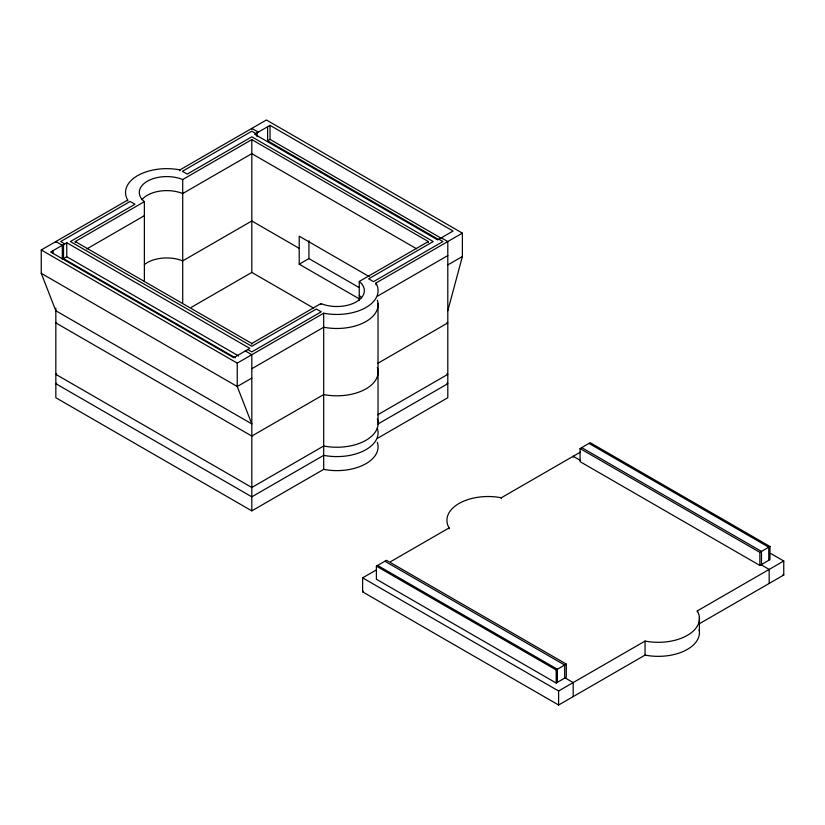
<?xml version="1.0" encoding="UTF-8"?>
<svg xmlns="http://www.w3.org/2000/svg" width="825" height="825" viewBox="0 0 825 825"><rect width="100%" height="100%" fill="white"/><g stroke="black" fill="none" stroke-linecap="round" stroke-linejoin="round"><path stroke-width="1.24" d="M447.8 310.757L462.382 256.513L462.382 233.135L266.392 119.986L179.932 169.898A41.229 23.801 0 0 0 137.62 175.622A41.229 23.801 0 0 0 127.7 200.052L127.7 200.929M41.25 249.965L237.239 363.124L237.239 386.502L251.811 423.906L55.832 310.757L41.25 273.343L41.25 249.965L127.7 200.052M66.763 242.725L50.665 252.017L233.692 357.679L249.789 348.387L66.763 242.725L66.763 256.75L238.631 355.977M270.033 125.359L254.647 134.248L437.673 239.92L453.059 231.031L270.033 125.359L270.033 139.394L441.901 238.621M75.261 242.426L75.261 241.55L144.375 201.651A27.483 15.871 0 0 1 147.345 181.232A27.483 15.871 0 0 1 182.707 179.52L251.811 139.621L428.361 241.55L428.361 242.426M66.763 256.75L62.308 259.318L62.308 245.293L55.832 241.55L55.832 242.426M267.609 126.761L267.609 140.797L270.033 139.394M86.738 248.954L144.375 215.676M56.636 322.441L55.832 322.915L251.811 436.064L323.689 394.567A41.229 23.801 0 0 0 377.334 367.496M56.636 373.88L55.832 374.344L251.811 487.493L323.689 445.995A41.229 23.801 0 0 0 377.334 418.925M56.636 383.223L55.832 383.697L251.811 496.846L323.689 455.348A41.229 23.801 0 0 0 377.334 428.278M191.338 307.323L251.811 272.415L313.603 308.086M369.177 276.581L299.207 236.187L299.207 264.206L308.921 258.586L358.854 287.399M75.261 241.55L251.811 343.478L320.925 303.579A27.483 15.871 0 0 0 356.287 301.868A27.483 15.871 0 0 0 359.257 281.449L428.361 241.55M237.239 363.124L323.689 313.211A41.229 23.801 0 0 0 366.001 307.478A41.229 23.801 0 0 0 375.922 283.047L462.382 233.135M251.811 368.734L323.689 327.236A41.229 23.801 0 0 0 377.334 300.156M377.767 296.01L447.8 255.575M251.811 378.087L237.239 386.502L41.25 273.343M447.8 264.928L462.382 256.513M377.767 363.34L447.8 322.915L446.985 322.441M377.767 414.779L447.8 374.344L446.985 373.88M377.767 424.132L447.8 383.697L446.985 383.223M55.832 308.21L55.832 397.722L251.811 510.871L323.689 469.373A41.229 23.801 0 0 0 377.334 442.303M377.716 438.178L447.8 397.722L447.8 241.55L441.323 237.817M376.396 566.146L386.512 560.299L566.301 664.104L566.301 677.191L556.184 683.038L376.396 579.243L376.396 566.146L556.184 669.952L566.301 664.104M580.068 448.552L590.195 442.705L769.983 546.511L769.983 559.597L759.856 565.445L580.068 461.649L580.068 448.552L759.856 552.358L769.983 546.511M699.146 629.64A41.229 23.801 0 0 1 645.067 655.102L558.607 705.014L362.618 591.865L362.618 577.84L376.293 569.951M390.679 561.639L449.078 527.928A41.229 23.801 0 0 1 458.999 503.498A41.229 23.801 0 0 1 501.311 497.764L580.48 452.059M362.618 591.865L363.536 591.339M362.618 577.84L558.607 690.989L645.067 641.077A41.229 23.801 0 0 0 687.38 635.343A41.229 23.801 0 0 0 697.3 610.913L783.75 561L783.75 575.035L699.095 623.906M258.297 132.144L251.811 128.401L251.811 129.278M255.863 133.547L251.811 131.206L182.366 171.301L187.223 174.106L251.811 136.816L433.218 241.55L368.631 278.84L373.498 281.645L442.942 241.55L438.89 239.219M267.609 140.797L438.353 239.374M416.615 248.799L251.811 153.646L182.707 193.545A27.483 15.871 0 0 0 141.972 199.64M299.207 248.346L251.811 220.976L182.707 260.886A27.483 15.871 0 0 0 144.396 264.598M299.207 264.206L359.112 298.774M588.978 443.407L768.766 547.212L768.766 560.299M770.787 553.523L783.75 561M581.687 447.614L761.475 551.42L761.475 564.506M782.935 574.561L783.75 575.035M580.274 460.36L573.189 456.266L573.189 457.143M761.073 564.743L769.168 569.425L769.168 583.45M64.732 243.891L60.689 241.55L130.133 201.455L134.991 204.26L70.403 241.55L251.811 346.283L316.398 308.993L321.255 311.809L251.811 351.893L247.768 349.563M245.334 350.965L251.811 354.709L251.811 510.871M235.393 357.844L63.525 258.617L63.525 244.592M384.893 561.237L564.682 665.043L564.682 678.129M377.603 565.445L557.391 669.25L557.391 682.337M565.084 677.892L573.189 682.574L573.189 696.599M759.856 552.358L759.856 565.445M699.394 617.265L699.394 631.29M697.3 610.913L697.3 611.789M645.067 641.077L645.067 655.102M558.607 690.989L558.607 705.014M556.184 669.952L556.184 683.038M501.311 497.764L501.311 498.64M449.078 527.928L449.078 528.804M378.025 303.414L378.025 422.183M375.922 283.047L375.922 284.8M359.257 281.449L359.257 300.558M323.689 313.211L323.689 469.373M320.925 303.579L320.925 304.456M308.921 240.766L308.921 258.586M257.08 132.846L257.08 136.672M251.811 139.621L251.811 272.415M251.811 343.478L251.811 344.355M182.707 179.52L182.707 302.672M179.932 169.898L179.932 170.775M144.375 201.651L144.375 281.738M53.099 250.614L53.099 253.162M359.257 295.484A27.483 15.871 0 0 1 361.577 297.743"/></g></svg>
